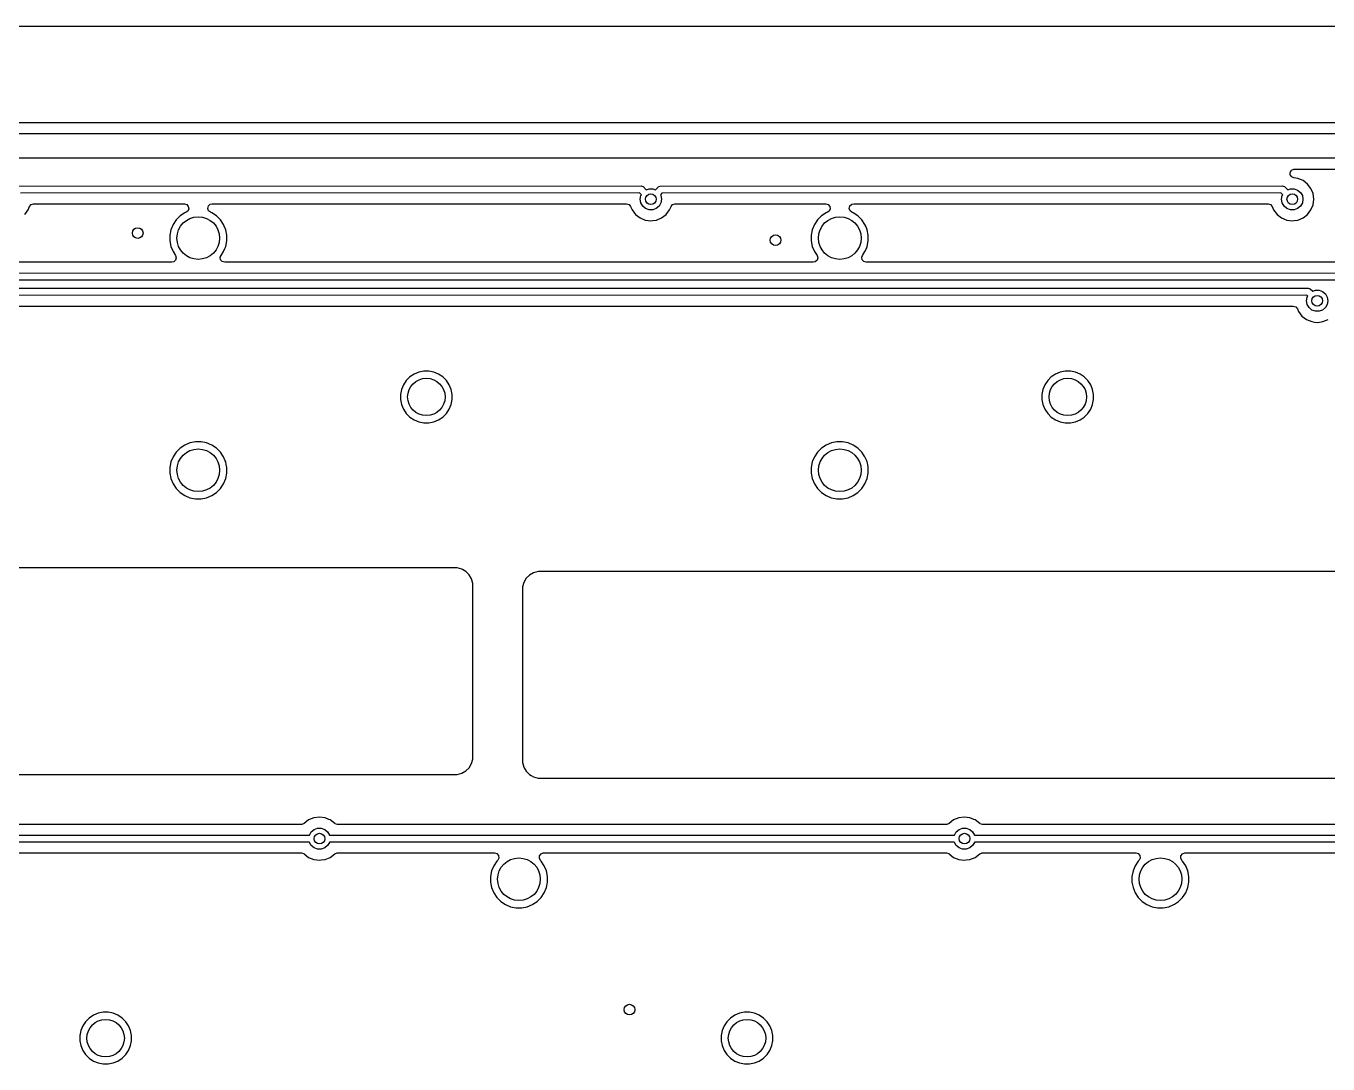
# Model space of a CAD drawing. Extents: x 0.7 to 11, y -6.1 to -1.6.
# Drawn here: x 8.534 to 9.972, y -2.761 to -1.614 of the extents above; entities that cross this region are included whole.
import ezdxf

# ---------------------------------------------------------------- set-up
doc = ezdxf.new("R2010")
doc.units = 0
doc.header["$MEASUREMENT"] = 0
doc.layers.add('BLACK', color=7, linetype='CONTINUOUS')

msp = doc.modelspace()

# ---------------------------------------------------------------- linework, layer by layer
at = {"layer": 'BLACK', "linetype": 'CONTINUOUS'}
for p, q in [((8.1803, -1.6137), (10.2323, -1.6139)), ((10.1542, -1.7206), (4.9875, -1.7206)), ((4.9882, -1.7325), (10.1517, -1.7324)), ((10.1459, -1.7598), (4.9956, -1.76)), ((9.9308, -1.7754), (9.9323, -1.773)), ((9.9309, -1.7781), (9.9308, -1.7754)), ((9.9324, -1.7804), (9.9309, -1.7781)), ((9.9323, -1.773), (9.9348, -1.7718)), ((9.9349, -1.7815), (9.9324, -1.7804)), ((9.9348, -1.7718), (9.9355, -1.7718)), ((9.9392, -1.7821), (9.9349, -1.7815)), ((9.9355, -1.7718), (10.1391, -1.7718)), ((9.945, -1.7845), (9.9392, -1.7821)), ((9.9392, -1.7821), (9.9392, -1.7821)), ((8.5257, -1.7905), (9.2137, -1.7904)), ((9.2137, -1.7904), (9.2144, -1.7905)), ((9.2144, -1.7905), (9.2158, -1.7911)), ((9.2158, -1.7911), (9.2194, -1.7946)), ((9.2194, -1.7946), (9.2224, -1.7935)), ((9.2224, -1.7935), (9.2265, -1.7935)), ((9.2265, -1.7935), (9.2294, -1.7946)), ((9.2294, -1.7946), (9.2324, -1.7916)), ((9.2324, -1.7916), (9.233, -1.7911)), ((9.233, -1.7911), (9.2344, -1.7905)), ((9.2344, -1.7905), (9.9223, -1.7904)), ((9.9223, -1.7904), (9.9231, -1.7905)), ((9.9231, -1.7905), (9.9245, -1.7911)), ((9.9245, -1.7911), (9.928, -1.7946)), ((9.928, -1.7946), (9.931, -1.7935)), ((9.931, -1.7935), (9.9351, -1.7935)), ((9.9351, -1.7935), (9.939, -1.7949)), ((9.939, -1.7949), (9.9421, -1.7975)), ((9.9421, -1.7975), (9.9442, -1.8011)), ((9.9499, -1.7883), (9.945, -1.7845)), ((9.9537, -1.7932), (9.9499, -1.7883)), ((9.9561, -1.7989), (9.9537, -1.7932)), ((9.212, -1.7982), (8.528, -1.7983)), ((8.538, -1.8132), (8.5397, -1.811)), ((8.5397, -1.811), (8.5423, -1.8101)), ((8.5423, -1.8101), (8.5425, -1.8101)), ((8.5425, -1.8101), (8.709, -1.8101)), ((8.709, -1.8101), (8.7116, -1.8109)), ((8.7116, -1.8109), (8.7134, -1.813)), ((8.7356, -1.8125), (8.7376, -1.8107)), ((8.7376, -1.8107), (8.7398, -1.8101)), ((8.7398, -1.8101), (9.1976, -1.8101)), ((9.1976, -1.8101), (9.2003, -1.8109)), ((9.2003, -1.8109), (9.2021, -1.813)), ((9.2139, -1.8001), (9.212, -1.7982)), ((9.2126, -1.8051), (9.2133, -1.8011)), ((9.2133, -1.8092), (9.2126, -1.8051)), ((9.2133, -1.8011), (9.2139, -1.8001)), ((9.2154, -1.8127), (9.2133, -1.8092)), ((9.2355, -1.8092), (9.2335, -1.8127)), ((9.2367, -1.7983), (9.2349, -1.8001)), ((9.2349, -1.8001), (9.2355, -1.8011)), ((9.2355, -1.8011), (9.2362, -1.8051)), ((9.2362, -1.8051), (9.2355, -1.8092)), ((9.9206, -1.7982), (9.2367, -1.7983)), ((9.2467, -1.8132), (9.2484, -1.811)), ((9.2484, -1.811), (9.251, -1.8101)), ((9.251, -1.8101), (9.2512, -1.8101)), ((9.2512, -1.8101), (9.4177, -1.8101)), ((9.4177, -1.8101), (9.4203, -1.8109)), ((9.4203, -1.8109), (9.4221, -1.813)), ((9.4443, -1.8125), (9.4463, -1.8107)), ((9.4463, -1.8107), (9.4485, -1.8101)), ((9.4485, -1.8101), (9.9063, -1.8101)), ((9.9063, -1.8101), (9.9089, -1.8109)), ((9.9089, -1.8109), (9.9107, -1.813)), ((9.9225, -1.8001), (9.9206, -1.7982)), ((9.9213, -1.8051), (9.922, -1.8011)), ((9.922, -1.8092), (9.9213, -1.8051)), ((9.922, -1.8011), (9.9225, -1.8001)), ((9.924, -1.8127), (9.922, -1.8092)), ((9.9442, -1.8092), (9.9421, -1.8127)), ((9.9442, -1.8011), (9.9449, -1.8051)), ((9.9449, -1.8051), (9.9442, -1.8092)), ((9.9537, -1.817), (9.9561, -1.8113)), ((9.9569, -1.8051), (9.9561, -1.7989)), ((9.9561, -1.8113), (9.9569, -1.8051)), ((8.5326, -1.822), (8.5364, -1.817)), ((8.5364, -1.817), (8.538, -1.8132)), ((8.7043, -1.8236), (8.6999, -1.8279)), ((8.7095, -1.8201), (8.7043, -1.8236)), ((8.7043, -1.8236), (8.7043, -1.8236)), ((8.7109, -1.8195), (8.7095, -1.8201)), ((8.7095, -1.8201), (8.7095, -1.8201)), ((8.7127, -1.8182), (8.7109, -1.8195)), ((8.7138, -1.8157), (8.7127, -1.8182)), ((8.7134, -1.813), (8.7138, -1.8157)), ((8.7349, -1.8152), (8.7356, -1.8125)), ((8.7358, -1.8178), (8.7349, -1.8152)), ((8.738, -1.8195), (8.7358, -1.8178)), ((8.7393, -1.8201), (8.738, -1.8195)), ((8.7445, -1.8236), (8.7393, -1.8201)), ((8.7393, -1.8201), (8.7393, -1.8201)), ((8.7489, -1.8279), (8.7445, -1.8236)), ((8.7445, -1.8236), (8.7445, -1.8236)), ((9.2021, -1.813), (9.2021, -1.8132)), ((9.2021, -1.8132), (9.2038, -1.817)), ((9.2038, -1.817), (9.2038, -1.817)), ((9.2038, -1.817), (9.2038, -1.817)), ((9.2038, -1.817), (9.2075, -1.822)), ((9.2075, -1.822), (9.2125, -1.8258)), ((9.2125, -1.8258), (9.2182, -1.8282)), ((9.2185, -1.8153), (9.2154, -1.8127)), ((9.2224, -1.8167), (9.2185, -1.8153)), ((9.2265, -1.8167), (9.2224, -1.8167)), ((9.2303, -1.8153), (9.2265, -1.8167)), ((9.2335, -1.8127), (9.2303, -1.8153)), ((9.2306, -1.8282), (9.2363, -1.8258)), ((9.2363, -1.8258), (9.2413, -1.822)), ((9.2413, -1.822), (9.2451, -1.817)), ((9.2451, -1.817), (9.2467, -1.8132)), ((9.413, -1.8236), (9.4086, -1.8279)), ((9.4181, -1.8201), (9.413, -1.8236)), ((9.413, -1.8236), (9.413, -1.8236)), ((9.4195, -1.8195), (9.4181, -1.8201)), ((9.4181, -1.8201), (9.4181, -1.8201)), ((9.4213, -1.8182), (9.4195, -1.8195)), ((9.4225, -1.8157), (9.4213, -1.8182)), ((9.4221, -1.813), (9.4225, -1.8157)), ((9.4436, -1.8152), (9.4443, -1.8125)), ((9.4445, -1.8178), (9.4436, -1.8152)), ((9.4466, -1.8195), (9.4445, -1.8178)), ((9.448, -1.8201), (9.4466, -1.8195)), ((9.4532, -1.8236), (9.448, -1.8201)), ((9.448, -1.8201), (9.448, -1.8201)), ((9.4576, -1.8279), (9.4532, -1.8236)), ((9.4532, -1.8236), (9.4532, -1.8236)), ((9.9107, -1.813), (9.9108, -1.8132)), ((9.9108, -1.8132), (9.9124, -1.817)), ((9.9124, -1.817), (9.9124, -1.817)), ((9.9124, -1.817), (9.9124, -1.817)), ((9.9124, -1.817), (9.9162, -1.822)), ((9.9162, -1.822), (9.9211, -1.8258)), ((9.9211, -1.8258), (9.9269, -1.8282)), ((9.9272, -1.8153), (9.924, -1.8127)), ((9.931, -1.8167), (9.9272, -1.8153)), ((9.9351, -1.8167), (9.931, -1.8167)), ((9.939, -1.8153), (9.9351, -1.8167)), ((9.9421, -1.8127), (9.939, -1.8153)), ((9.9392, -1.8282), (9.945, -1.8258)), ((9.945, -1.8258), (9.9499, -1.822)), ((9.9499, -1.822), (9.9537, -1.817)), ((8.6941, -1.8388), (8.6929, -1.8449)), ((8.6965, -1.8331), (8.6941, -1.8388)), ((8.6941, -1.8388), (8.6941, -1.8388)), ((8.6999, -1.8279), (8.6965, -1.8331)), ((8.6965, -1.8331), (8.6965, -1.8331)), ((8.6999, -1.8279), (8.6999, -1.8279)), ((8.7523, -1.8331), (8.7489, -1.8279)), ((8.7489, -1.8279), (8.7489, -1.8279)), ((8.7531, -1.8349), (8.7523, -1.8331)), ((8.7523, -1.8331), (8.7523, -1.8331)), ((8.7547, -1.8388), (8.7531, -1.8349)), ((8.7559, -1.8449), (8.7547, -1.8388)), ((9.2182, -1.8282), (9.2213, -1.8286)), ((9.2213, -1.8286), (9.2244, -1.829)), ((9.2244, -1.829), (9.2265, -1.8287)), ((9.2244, -1.829), (9.2244, -1.829)), ((9.2244, -1.829), (9.2244, -1.829)), ((9.2265, -1.8287), (9.2306, -1.8282)), ((9.4028, -1.8388), (9.4016, -1.8449)), ((9.4051, -1.8331), (9.4028, -1.8388)), ((9.4028, -1.8388), (9.4028, -1.8388)), ((9.4086, -1.8279), (9.4051, -1.8331)), ((9.4051, -1.8331), (9.4051, -1.8331)), ((9.4086, -1.8279), (9.4086, -1.8279)), ((9.461, -1.8331), (9.4576, -1.8279)), ((9.4576, -1.8279), (9.4576, -1.8279)), ((9.4618, -1.8349), (9.461, -1.8331)), ((9.461, -1.8331), (9.461, -1.8331)), ((9.4634, -1.8388), (9.4618, -1.8349)), ((9.4646, -1.8449), (9.4634, -1.8388)), ((9.9269, -1.8282), (9.93, -1.8286)), ((9.93, -1.8286), (9.9331, -1.829)), ((9.9331, -1.829), (9.9351, -1.8287)), ((9.9331, -1.829), (9.9331, -1.829)), ((9.9331, -1.829), (9.9331, -1.829)), ((9.9351, -1.8287), (9.9392, -1.8282)), ((8.6929, -1.8449), (8.6929, -1.8511)), ((8.6929, -1.8511), (8.6941, -1.8572)), ((8.7547, -1.8572), (8.7559, -1.8511)), ((8.7559, -1.8511), (8.7559, -1.8449)), ((8.7559, -1.8449), (8.7559, -1.8449)), ((8.7559, -1.8449), (8.7559, -1.8449)), ((8.7559, -1.8449), (8.7559, -1.8449)), ((9.4016, -1.8449), (9.4016, -1.8511)), ((9.4016, -1.8511), (9.4028, -1.8572)), ((9.4634, -1.8572), (9.4646, -1.8511)), ((9.4646, -1.8511), (9.4646, -1.8449)), ((9.4646, -1.8449), (9.4646, -1.8449)), ((9.4646, -1.8449), (9.4646, -1.8449)), ((9.4646, -1.8449), (9.4646, -1.8449)), ((8.6941, -1.8572), (8.6941, -1.8572)), ((8.6941, -1.8572), (8.6965, -1.863)), ((8.6965, -1.863), (8.6965, -1.863)), ((8.6965, -1.863), (8.6993, -1.8672)), ((8.6993, -1.8672), (8.7001, -1.8698)), ((8.7001, -1.8698), (8.6994, -1.8725)), ((8.7487, -1.8692), (8.7495, -1.8672)), ((8.7491, -1.8719), (8.7487, -1.8692)), ((8.7495, -1.8672), (8.7523, -1.863)), ((8.7523, -1.863), (8.7524, -1.8629)), ((8.7523, -1.863), (8.7523, -1.863)), ((8.7523, -1.863), (8.7523, -1.863)), ((8.7524, -1.8629), (8.7538, -1.8595)), ((8.7538, -1.8595), (8.7547, -1.8572)), ((9.4028, -1.8572), (9.4028, -1.8572)), ((9.4028, -1.8572), (9.4051, -1.863)), ((9.4051, -1.863), (9.4051, -1.863)), ((9.4051, -1.863), (9.408, -1.8672)), ((9.408, -1.8672), (9.4088, -1.8698)), ((9.4088, -1.8698), (9.4081, -1.8725)), ((9.4574, -1.8692), (9.4582, -1.8672)), ((9.4578, -1.8719), (9.4574, -1.8692)), ((9.4582, -1.8672), (9.461, -1.863)), ((9.461, -1.8629), (9.4625, -1.8595)), ((9.461, -1.863), (9.461, -1.8629)), ((9.461, -1.863), (9.461, -1.863)), ((9.461, -1.863), (9.461, -1.863)), ((9.4625, -1.8595), (9.4634, -1.8572)), ((8.6952, -1.8748), (8.0449, -1.8748)), ((8.6974, -1.8743), (8.6952, -1.8748)), ((8.6994, -1.8725), (8.6974, -1.8743)), ((8.7509, -1.874), (8.7491, -1.8719)), ((8.7536, -1.8748), (8.7509, -1.874)), ((9.4039, -1.8748), (8.7536, -1.8748)), ((9.406, -1.8743), (9.4039, -1.8748)), ((9.4081, -1.8725), (9.406, -1.8743)), ((9.4596, -1.874), (9.4578, -1.8719)), ((9.4622, -1.8748), (9.4596, -1.874)), ((10.0835, -1.8748), (9.4622, -1.8748)), ((10.0797, -1.8944), (5.5471, -1.8945)), ((5.551, -1.8867), (10.0814, -1.8866)), ((4.8752, -1.9036), (9.9508, -1.9035)), ((9.9491, -1.9113), (4.8775, -1.9114)), ((9.9501, -1.9123), (9.9491, -1.9113)), ((9.9495, -1.9133), (9.9501, -1.9123)), ((9.9508, -1.9035), (9.9516, -1.9036)), ((9.9516, -1.9036), (9.953, -1.9042)), ((9.953, -1.9042), (9.9556, -1.9068)), ((9.9556, -1.9068), (9.9586, -1.9057)), ((9.9586, -1.9057), (9.9627, -1.9057)), ((9.9627, -1.9057), (9.9665, -1.9071)), ((9.9665, -1.9071), (9.9697, -1.9097)), ((9.9697, -1.9097), (9.9717, -1.9133)), ((8.4833, -1.9232), (9.9342, -1.9232)), ((9.9342, -1.9232), (9.9369, -1.924)), ((9.9369, -1.924), (9.9387, -1.9261)), ((9.9387, -1.9261), (9.9387, -1.9263)), ((9.9387, -1.9263), (9.9399, -1.9291)), ((9.9488, -1.9173), (9.9495, -1.9133)), ((9.9495, -1.9214), (9.9488, -1.9173)), ((9.9516, -1.9249), (9.9495, -1.9214)), ((9.9547, -1.9276), (9.9516, -1.9249)), ((9.9697, -1.9249), (9.9665, -1.9276)), ((9.9717, -1.9214), (9.9697, -1.9249)), ((9.9717, -1.9133), (9.9724, -1.9173)), ((9.9724, -1.9173), (9.9717, -1.9214)), ((9.9399, -1.9291), (9.94, -1.9292)), ((9.94, -1.9292), (9.9438, -1.9342)), ((9.9438, -1.9342), (9.9487, -1.938)), ((9.9487, -1.938), (9.9545, -1.9404)), ((9.9545, -1.9404), (9.9575, -1.9408)), ((9.9586, -1.929), (9.9547, -1.9276)), ((9.9575, -1.9408), (9.9606, -1.9412)), ((9.9627, -1.929), (9.9586, -1.929)), ((9.9606, -1.9412), (9.9632, -1.9408)), ((9.9606, -1.9412), (9.9606, -1.9412)), ((9.9606, -1.9412), (9.9606, -1.9412)), ((9.9665, -1.9276), (9.9627, -1.929)), ((9.9632, -1.9408), (9.9668, -1.9404)), ((9.9668, -1.9404), (9.9726, -1.938)), ((8.9628, -1.9983), (8.9582, -2.0014)), ((8.968, -1.9962), (8.9628, -1.9983)), ((8.9628, -1.9983), (8.9628, -1.9983)), ((8.9736, -1.9951), (8.968, -1.9962)), ((8.968, -1.9962), (8.968, -1.9962)), ((8.9792, -1.9951), (8.9736, -1.9951)), ((8.9736, -1.9951), (8.9736, -1.9951)), ((8.9847, -1.9962), (8.9792, -1.9951)), ((8.9792, -1.9951), (8.9792, -1.9951)), ((8.9899, -1.9983), (8.9847, -1.9962)), ((8.9847, -1.9962), (8.9847, -1.9962)), ((8.9946, -2.0014), (8.9899, -1.9983)), ((8.9899, -1.9983), (8.9899, -1.9983)), ((9.6715, -1.9983), (9.6668, -2.0014)), ((9.6767, -1.9962), (9.6715, -1.9983)), ((9.6715, -1.9983), (9.6715, -1.9983)), ((9.6822, -1.9951), (9.6767, -1.9962)), ((9.6767, -1.9962), (9.6767, -1.9962)), ((9.6879, -1.9951), (9.6822, -1.9951)), ((9.6822, -1.9951), (9.6822, -1.9951)), ((9.6934, -1.9962), (9.6879, -1.9951)), ((9.6879, -1.9951), (9.6879, -1.9951)), ((9.6986, -1.9983), (9.6934, -1.9962)), ((9.6934, -1.9962), (9.6934, -1.9962)), ((9.7032, -2.0014), (9.6986, -1.9983)), ((9.6986, -1.9983), (9.6986, -1.9983)), ((8.9511, -2.0101), (8.9489, -2.0153)), ((8.9542, -2.0054), (8.9511, -2.0101)), ((8.9511, -2.0101), (8.9511, -2.0101)), ((8.9582, -2.0014), (8.9542, -2.0054)), ((8.9542, -2.0054), (8.9542, -2.0054)), ((8.9582, -2.0014), (8.9582, -2.0014)), ((8.9986, -2.0054), (8.9946, -2.0014)), ((8.9946, -2.0014), (8.9946, -2.0014)), ((9.0017, -2.0101), (8.9986, -2.0054)), ((8.9986, -2.0054), (8.9986, -2.0054)), ((9.0038, -2.0153), (9.0017, -2.0101)), ((9.0017, -2.0101), (9.0017, -2.0101)), ((9.0017, -2.0101), (9.0017, -2.0101)), ((9.6597, -2.0101), (9.6576, -2.0153)), ((9.6629, -2.0054), (9.6597, -2.0101)), ((9.6597, -2.0101), (9.6597, -2.0101)), ((9.6668, -2.0014), (9.6629, -2.0054)), ((9.6629, -2.0054), (9.6629, -2.0054)), ((9.6668, -2.0014), (9.6668, -2.0014)), ((9.7072, -2.0054), (9.7032, -2.0014)), ((9.7032, -2.0014), (9.7032, -2.0014)), ((9.7104, -2.0101), (9.7072, -2.0054)), ((9.7072, -2.0054), (9.7072, -2.0054)), ((9.7125, -2.0153), (9.7104, -2.0101)), ((9.7104, -2.0101), (9.7104, -2.0101)), ((9.7104, -2.0101), (9.7104, -2.0101)), ((8.9489, -2.0153), (8.9478, -2.0208)), ((8.9478, -2.0208), (8.9478, -2.0208)), ((8.9478, -2.0208), (8.9478, -2.0264)), ((8.9478, -2.0264), (8.9478, -2.0264)), ((8.9478, -2.0264), (8.9478, -2.0264)), ((8.9478, -2.0264), (8.9489, -2.032)), ((8.9489, -2.0153), (8.9489, -2.0153)), ((9.0049, -2.0208), (9.0038, -2.0153)), ((9.0038, -2.0153), (9.0038, -2.0153)), ((9.0038, -2.0153), (9.0038, -2.0153)), ((9.0042, -2.0301), (9.0049, -2.0264)), ((9.0049, -2.0264), (9.0049, -2.0208)), ((9.6576, -2.0153), (9.6565, -2.0208)), ((9.6565, -2.0208), (9.6565, -2.0208)), ((9.6565, -2.0208), (9.6565, -2.0264)), ((9.6565, -2.0264), (9.6565, -2.0264)), ((9.6565, -2.0264), (9.6565, -2.0264)), ((9.6565, -2.0264), (9.6576, -2.032)), ((9.6576, -2.0153), (9.6576, -2.0153)), ((9.7136, -2.0208), (9.7125, -2.0153)), ((9.7125, -2.0153), (9.7125, -2.0153)), ((9.7125, -2.0153), (9.7125, -2.0153)), ((9.7129, -2.0301), (9.7136, -2.0264)), ((9.7136, -2.0264), (9.7136, -2.0208)), ((8.9489, -2.032), (8.9489, -2.032)), ((8.9489, -2.032), (8.9511, -2.0372)), ((8.9511, -2.0372), (8.9511, -2.0372)), ((8.9511, -2.0372), (8.9542, -2.0418)), ((8.9542, -2.0418), (8.9542, -2.0418)), ((8.9542, -2.0418), (8.9582, -2.0458)), ((8.9946, -2.0458), (8.9986, -2.0418)), ((8.9986, -2.0418), (9.0017, -2.0372)), ((9.0017, -2.0372), (9.0038, -2.032)), ((9.0038, -2.032), (9.0042, -2.0301)), ((9.6576, -2.032), (9.6576, -2.032)), ((9.6576, -2.032), (9.6597, -2.0372)), ((9.6597, -2.0372), (9.6597, -2.0372)), ((9.6597, -2.0372), (9.6629, -2.0418)), ((9.6629, -2.0418), (9.6629, -2.0418)), ((9.6629, -2.0418), (9.6668, -2.0458)), ((9.7032, -2.0458), (9.7072, -2.0418)), ((9.7072, -2.0418), (9.7104, -2.0372)), ((9.7104, -2.0372), (9.7125, -2.032)), ((9.7125, -2.032), (9.7129, -2.0301)), ((8.9582, -2.0458), (8.9582, -2.0458)), ((8.9582, -2.0458), (8.9628, -2.0489)), ((8.9628, -2.0489), (8.9628, -2.0489)), ((8.9628, -2.0489), (8.9628, -2.0489)), ((8.9628, -2.0489), (8.968, -2.0511)), ((8.968, -2.0511), (8.968, -2.0511)), ((8.968, -2.0511), (8.968, -2.0511)), ((8.968, -2.0511), (8.9736, -2.0522)), ((8.9736, -2.0522), (8.9736, -2.0522)), ((8.9736, -2.0522), (8.9792, -2.0522)), ((8.9792, -2.0522), (8.9829, -2.0514)), ((8.9829, -2.0514), (8.9847, -2.0511)), ((8.9847, -2.0511), (8.9899, -2.0489)), ((8.9899, -2.0489), (8.9946, -2.0458)), ((9.6668, -2.0458), (9.6668, -2.0458)), ((9.6668, -2.0458), (9.6715, -2.0489)), ((9.6715, -2.0489), (9.6715, -2.0489)), ((9.6715, -2.0489), (9.6715, -2.0489)), ((9.6715, -2.0489), (9.6767, -2.0511)), ((9.6767, -2.0511), (9.6767, -2.0511)), ((9.6767, -2.0511), (9.6767, -2.0511)), ((9.6767, -2.0511), (9.6822, -2.0522)), ((9.6822, -2.0522), (9.6822, -2.0522)), ((9.6822, -2.0522), (9.6879, -2.0522)), ((9.6879, -2.0522), (9.6916, -2.0514)), ((9.6916, -2.0514), (9.6934, -2.0511)), ((9.6934, -2.0511), (9.6986, -2.0489)), ((9.6986, -2.0489), (9.7032, -2.0458)), ((8.6999, -2.0846), (8.6965, -2.0898)), ((8.7043, -2.0802), (8.6999, -2.0846)), ((8.6999, -2.0846), (8.6999, -2.0846)), ((8.7095, -2.0768), (8.7043, -2.0802)), ((8.7043, -2.0802), (8.7043, -2.0802)), ((8.7152, -2.0744), (8.7095, -2.0768)), ((8.7095, -2.0768), (8.7095, -2.0768)), ((8.7213, -2.0732), (8.7152, -2.0744)), ((8.7152, -2.0744), (8.7152, -2.0744)), ((8.7275, -2.0732), (8.7213, -2.0732)), ((8.7213, -2.0732), (8.7213, -2.0732)), ((8.7336, -2.0744), (8.7275, -2.0732)), ((8.7275, -2.0732), (8.7275, -2.0732)), ((8.7393, -2.0768), (8.7336, -2.0744)), ((8.7336, -2.0744), (8.7336, -2.0744)), ((8.7445, -2.0802), (8.7393, -2.0768)), ((8.7393, -2.0768), (8.7393, -2.0768)), ((8.7489, -2.0846), (8.7445, -2.0802)), ((8.7445, -2.0802), (8.7445, -2.0802)), ((8.7523, -2.0898), (8.7489, -2.0846)), ((8.7489, -2.0846), (8.7489, -2.0846)), ((9.4086, -2.0846), (9.4051, -2.0898)), ((9.413, -2.0802), (9.4086, -2.0846)), ((9.4086, -2.0846), (9.4086, -2.0846)), ((9.4181, -2.0768), (9.413, -2.0802)), ((9.413, -2.0802), (9.413, -2.0802)), ((9.4239, -2.0744), (9.4181, -2.0768)), ((9.4181, -2.0768), (9.4181, -2.0768)), ((9.43, -2.0732), (9.4239, -2.0744)), ((9.4239, -2.0744), (9.4239, -2.0744)), ((9.4362, -2.0732), (9.43, -2.0732)), ((9.43, -2.0732), (9.43, -2.0732)), ((9.4423, -2.0744), (9.4362, -2.0732)), ((9.4362, -2.0732), (9.4362, -2.0732)), ((9.448, -2.0768), (9.4423, -2.0744)), ((9.4423, -2.0744), (9.4423, -2.0744)), ((9.4532, -2.0802), (9.448, -2.0768)), ((9.448, -2.0768), (9.448, -2.0768)), ((9.4576, -2.0846), (9.4532, -2.0802)), ((9.4532, -2.0802), (9.4532, -2.0802)), ((9.461, -2.0898), (9.4576, -2.0846)), ((9.4576, -2.0846), (9.4576, -2.0846)), ((8.6941, -2.0955), (8.6929, -2.1016)), ((8.6965, -2.0898), (8.6941, -2.0955)), ((8.6941, -2.0955), (8.6941, -2.0955)), ((8.6965, -2.0898), (8.6965, -2.0898)), ((8.7542, -2.0943), (8.7523, -2.0898)), ((8.7523, -2.0898), (8.7523, -2.0898)), ((8.7547, -2.0955), (8.7542, -2.0943)), ((8.7553, -2.0984), (8.7547, -2.0955)), ((8.7559, -2.1016), (8.7553, -2.0984)), ((9.4028, -2.0955), (9.4016, -2.1016)), ((9.4051, -2.0898), (9.4028, -2.0955)), ((9.4028, -2.0955), (9.4028, -2.0955)), ((9.4051, -2.0898), (9.4051, -2.0898)), ((9.4629, -2.0943), (9.461, -2.0898)), ((9.461, -2.0898), (9.461, -2.0898)), ((9.4634, -2.0955), (9.4629, -2.0943)), ((9.464, -2.0984), (9.4634, -2.0955)), ((9.4646, -2.1016), (9.464, -2.0984)), ((8.6929, -2.1016), (8.6929, -2.1078)), ((8.6929, -2.1078), (8.6941, -2.1139)), ((8.6941, -2.1139), (8.6941, -2.1139)), ((8.6941, -2.1139), (8.6965, -2.1197)), ((8.7523, -2.1197), (8.7547, -2.1139)), ((8.7547, -2.1139), (8.7559, -2.1078)), ((8.7559, -2.1078), (8.7559, -2.1016)), ((8.7559, -2.1016), (8.7559, -2.1016)), ((8.7559, -2.1016), (8.7559, -2.1016)), ((9.4016, -2.1016), (9.4016, -2.1078)), ((9.4016, -2.1078), (9.4028, -2.1139)), ((9.4028, -2.1139), (9.4028, -2.1139)), ((9.4028, -2.1139), (9.4051, -2.1197)), ((9.461, -2.1197), (9.4634, -2.1139)), ((9.4634, -2.1139), (9.4646, -2.1078)), ((9.4646, -2.1078), (9.4646, -2.1016)), ((9.4646, -2.1016), (9.4646, -2.1016)), ((9.4646, -2.1016), (9.4646, -2.1016)), ((8.6965, -2.1197), (8.6965, -2.1197)), ((8.6965, -2.1197), (8.6999, -2.1248)), ((8.6999, -2.1248), (8.6999, -2.1248)), ((8.6999, -2.1248), (8.7043, -2.1292)), ((8.7445, -2.1292), (8.7489, -2.1248)), ((8.7489, -2.1248), (8.7523, -2.1197)), ((9.4051, -2.1197), (9.4051, -2.1197)), ((9.4051, -2.1197), (9.4086, -2.1248)), ((9.4086, -2.1248), (9.4086, -2.1248)), ((9.4086, -2.1248), (9.413, -2.1292)), ((9.4532, -2.1292), (9.4576, -2.1248)), ((9.4576, -2.1248), (9.461, -2.1197)), ((8.7043, -2.1292), (8.7043, -2.1292)), ((8.7043, -2.1292), (8.7095, -2.1327)), ((8.7095, -2.1327), (8.7095, -2.1327)), ((8.7095, -2.1327), (8.7151, -2.135)), ((8.7151, -2.135), (8.7152, -2.135)), ((8.7152, -2.135), (8.7213, -2.1362)), ((8.7213, -2.1362), (8.7213, -2.1362)), ((8.7213, -2.1362), (8.7213, -2.1362)), ((8.7213, -2.1362), (8.7275, -2.1362)), ((8.7275, -2.1362), (8.7336, -2.135)), ((8.7275, -2.1362), (8.7275, -2.1362)), ((8.7336, -2.135), (8.7393, -2.1327)), ((8.7393, -2.1327), (8.7445, -2.1292)), ((9.413, -2.1292), (9.413, -2.1292)), ((9.413, -2.1292), (9.4181, -2.1327)), ((9.4181, -2.1327), (9.4181, -2.1327)), ((9.4181, -2.1327), (9.4237, -2.135)), ((9.4237, -2.135), (9.4239, -2.135)), ((9.4239, -2.135), (9.43, -2.1362)), ((9.43, -2.1362), (9.43, -2.1362)), ((9.43, -2.1362), (9.43, -2.1362)), ((9.43, -2.1362), (9.4362, -2.1362)), ((9.4362, -2.1362), (9.4423, -2.135)), ((9.4362, -2.1362), (9.4362, -2.1362)), ((9.4423, -2.135), (9.448, -2.1327)), ((9.448, -2.1327), (9.4532, -2.1292)), ((9.0105, -2.2126), (7.7413, -2.2126)), ((9.013, -2.2133), (9.0105, -2.2126)), ((9.0105, -2.2126), (9.0105, -2.2126)), ((9.0155, -2.2139), (9.013, -2.2133)), ((9.0164, -2.2145), (9.0155, -2.2139)), ((9.02, -2.2165), (9.0164, -2.2145)), ((9.0236, -2.2202), (9.02, -2.2165)), ((9.0262, -2.2247), (9.0236, -2.2202)), ((9.0276, -2.2297), (9.0262, -2.2247)), ((9.084, -2.2286), (9.0827, -2.2336)), ((9.0866, -2.2241), (9.084, -2.2286)), ((9.0903, -2.2205), (9.0866, -2.2241)), ((9.0866, -2.2241), (9.0866, -2.2241)), ((9.0948, -2.2179), (9.0903, -2.2205)), ((9.0903, -2.2205), (9.0903, -2.2205)), ((9.0998, -2.2165), (9.0948, -2.2179)), ((10.3733, -2.2165), (9.0998, -2.2165)), ((9.0276, -2.4239), (9.0276, -2.2297)), ((9.0827, -2.2336), (9.0827, -2.4278)), ((9.0236, -2.4334), (9.0262, -2.4289)), ((9.0262, -2.4289), (9.0276, -2.4239)), ((9.0827, -2.4278), (9.084, -2.4328)), ((7.7139, -2.441), (9.0105, -2.441)), ((9.0105, -2.441), (9.0155, -2.4396)), ((9.0105, -2.441), (9.0105, -2.441)), ((9.0155, -2.4396), (9.02, -2.437)), ((9.02, -2.437), (9.0236, -2.4334)), ((9.084, -2.4328), (9.0843, -2.4334)), ((9.0843, -2.4334), (9.0866, -2.4373)), ((9.0866, -2.4373), (9.0903, -2.441)), ((9.0903, -2.441), (9.0922, -2.4421)), ((9.0922, -2.4421), (9.0947, -2.4435)), ((9.0947, -2.4435), (9.0948, -2.4436)), ((9.0948, -2.4436), (9.0998, -2.4449)), ((9.0998, -2.4449), (9.0998, -2.4449)), ((9.0998, -2.4449), (10.3963, -2.4449)), ((8.8583, -2.488), (8.8521, -2.4888)), ((8.8644, -2.4888), (8.8583, -2.488)), ((8.8583, -2.488), (8.8583, -2.488)), ((9.5709, -2.488), (9.5647, -2.4888)), ((9.577, -2.4888), (9.5709, -2.488)), ((9.5709, -2.488), (9.5709, -2.488)), ((8.8383, -2.496), (8.1774, -2.496)), ((8.8387, -2.496), (8.8383, -2.496)), ((8.8413, -2.495), (8.8387, -2.496)), ((8.8414, -2.4949), (8.8413, -2.495)), ((8.8463, -2.4912), (8.8414, -2.4949)), ((8.8414, -2.4949), (8.8414, -2.4949)), ((8.8521, -2.4888), (8.8463, -2.4912)), ((8.8463, -2.4912), (8.8463, -2.4912)), ((8.8492, -2.5042), (8.8524, -2.5016)), ((8.8521, -2.4888), (8.8521, -2.4888)), ((8.8524, -2.5016), (8.8562, -2.5002)), ((8.8562, -2.5002), (8.8603, -2.5002)), ((8.8603, -2.5002), (8.8642, -2.5016)), ((8.8642, -2.5016), (8.8673, -2.5042)), ((8.8685, -2.4905), (8.8644, -2.4888)), ((8.8644, -2.4888), (8.8644, -2.4888)), ((8.8702, -2.4912), (8.8685, -2.4905)), ((8.8751, -2.4949), (8.8702, -2.4912)), ((8.8752, -2.495), (8.8751, -2.4949)), ((8.8751, -2.4949), (8.8751, -2.4949)), ((8.8756, -2.4953), (8.8752, -2.495)), ((8.8782, -2.496), (8.8756, -2.4953)), ((9.5509, -2.496), (8.8782, -2.496)), ((9.5513, -2.496), (9.5509, -2.496)), ((9.5539, -2.495), (9.5513, -2.496)), ((9.554, -2.4949), (9.5539, -2.495)), ((9.5589, -2.4912), (9.554, -2.4949)), ((9.554, -2.4949), (9.554, -2.4949)), ((9.5647, -2.4888), (9.5589, -2.4912)), ((9.5589, -2.4912), (9.5589, -2.4912)), ((9.5618, -2.5042), (9.565, -2.5016)), ((9.5647, -2.4888), (9.5647, -2.4888)), ((9.565, -2.5016), (9.5688, -2.5002)), ((9.5688, -2.5002), (9.5729, -2.5002)), ((9.5729, -2.5002), (9.5768, -2.5016)), ((9.5768, -2.5016), (9.5799, -2.5042)), ((9.5811, -2.4905), (9.577, -2.4888)), ((9.577, -2.4888), (9.577, -2.4888)), ((9.5828, -2.4912), (9.5811, -2.4905)), ((9.5877, -2.4949), (9.5828, -2.4912)), ((9.5878, -2.495), (9.5877, -2.4949)), ((9.5877, -2.4949), (9.5877, -2.4949)), ((9.5882, -2.4953), (9.5878, -2.495)), ((9.5908, -2.496), (9.5882, -2.4953)), ((10.4328, -2.496), (9.5908, -2.496)), ((8.1686, -2.5079), (8.8472, -2.5079)), ((8.8471, -2.5157), (8.1686, -2.5157)), ((8.8472, -2.5159), (8.8471, -2.5157)), ((8.8472, -2.5078), (8.8492, -2.5042)), ((8.8472, -2.5079), (8.8472, -2.5078)), ((8.8492, -2.5194), (8.8472, -2.5159)), ((8.8673, -2.5042), (8.8694, -2.5078)), ((8.8694, -2.5159), (8.8673, -2.5194)), ((8.8694, -2.5078), (8.8694, -2.5079)), ((8.8694, -2.5079), (9.5597, -2.5079)), ((9.5597, -2.5157), (8.8694, -2.5157)), ((8.8694, -2.5157), (8.8694, -2.5159)), ((9.5597, -2.5079), (9.5598, -2.5078)), ((9.5598, -2.5159), (9.5597, -2.5157)), ((9.5598, -2.5078), (9.5618, -2.5042)), ((9.5618, -2.5194), (9.5598, -2.5159)), ((9.5799, -2.5042), (9.582, -2.5078)), ((9.582, -2.5159), (9.5799, -2.5194)), ((9.582, -2.5078), (9.582, -2.5079)), ((9.582, -2.5079), (10.4416, -2.5079)), ((10.4416, -2.5157), (9.582, -2.5157)), ((9.582, -2.5157), (9.582, -2.5159)), ((8.3973, -2.5276), (8.8383, -2.5276)), ((8.8383, -2.5276), (8.841, -2.5284)), ((8.841, -2.5284), (8.8413, -2.5286)), ((8.8413, -2.5286), (8.8414, -2.5287)), ((8.8414, -2.5287), (8.8414, -2.5287)), ((8.8414, -2.5287), (8.8463, -2.5325)), ((8.8524, -2.522), (8.8492, -2.5194)), ((8.8562, -2.5234), (8.8524, -2.522)), ((8.8603, -2.5234), (8.8562, -2.5234)), ((8.8642, -2.522), (8.8603, -2.5234)), ((8.8673, -2.5194), (8.8642, -2.522)), ((8.8702, -2.5325), (8.8751, -2.5287)), ((8.8751, -2.5287), (8.8752, -2.5286)), ((8.8751, -2.5287), (8.8751, -2.5287)), ((8.8752, -2.5286), (8.8778, -2.5276)), ((8.8778, -2.5276), (8.8782, -2.5276)), ((8.8782, -2.5276), (9.0515, -2.5276)), ((9.0515, -2.5276), (9.0541, -2.5284)), ((9.0541, -2.5284), (9.0559, -2.5304)), ((9.0559, -2.5304), (9.0563, -2.5332)), ((9.1012, -2.5335), (9.1014, -2.5308)), ((9.1014, -2.5308), (9.1031, -2.5286)), ((9.1031, -2.5286), (9.1056, -2.5276)), ((9.1056, -2.5276), (9.106, -2.5276)), ((9.106, -2.5276), (9.5509, -2.5276)), ((9.5509, -2.5276), (9.5536, -2.5284)), ((9.5536, -2.5284), (9.5539, -2.5286)), ((9.5539, -2.5286), (9.554, -2.5287)), ((9.554, -2.5287), (9.554, -2.5287)), ((9.554, -2.5287), (9.5589, -2.5325)), ((9.565, -2.522), (9.5618, -2.5194)), ((9.5688, -2.5234), (9.565, -2.522)), ((9.5729, -2.5234), (9.5688, -2.5234)), ((9.5768, -2.522), (9.5729, -2.5234)), ((9.5799, -2.5194), (9.5768, -2.522)), ((9.5828, -2.5325), (9.5877, -2.5287)), ((9.5877, -2.5287), (9.5878, -2.5286)), ((9.5877, -2.5287), (9.5877, -2.5287)), ((9.5878, -2.5286), (9.5904, -2.5276)), ((9.5904, -2.5276), (9.5908, -2.5276)), ((9.5908, -2.5276), (9.7602, -2.5276)), ((9.7602, -2.5276), (9.7628, -2.5284)), ((9.7628, -2.5284), (9.7646, -2.5304)), ((9.7646, -2.5304), (9.765, -2.5332)), ((9.8099, -2.5335), (9.8101, -2.5308)), ((9.8101, -2.5308), (9.8117, -2.5286)), ((9.8117, -2.5286), (9.8143, -2.5276)), ((9.8143, -2.5276), (9.8146, -2.5276)), ((9.8146, -2.5276), (10.4328, -2.5276)), ((8.8463, -2.5325), (8.8521, -2.5348)), ((8.8521, -2.5348), (8.8552, -2.5353)), ((8.8552, -2.5353), (8.8583, -2.5357)), ((8.8583, -2.5357), (8.8603, -2.5354)), ((8.8583, -2.5357), (8.8583, -2.5357)), ((8.8583, -2.5357), (8.8583, -2.5357)), ((8.8603, -2.5354), (8.8644, -2.5348)), ((8.8644, -2.5348), (8.8702, -2.5325)), ((9.0508, -2.5418), (9.0484, -2.5475)), ((9.0543, -2.5366), (9.0508, -2.5418)), ((9.0508, -2.5418), (9.0508, -2.5418)), ((9.055, -2.5359), (9.0543, -2.5366)), ((9.0543, -2.5366), (9.0543, -2.5366)), ((9.0552, -2.5357), (9.055, -2.5359)), ((9.0563, -2.5332), (9.0552, -2.5357)), ((9.1025, -2.5359), (9.1012, -2.5335)), ((9.1032, -2.5366), (9.1025, -2.5359)), ((9.1067, -2.5418), (9.1032, -2.5366)), ((9.1032, -2.5366), (9.1032, -2.5366)), ((9.109, -2.5475), (9.1067, -2.5418)), ((9.1067, -2.5418), (9.1067, -2.5418)), ((9.5589, -2.5325), (9.5647, -2.5348)), ((9.5647, -2.5348), (9.5678, -2.5353)), ((9.5678, -2.5353), (9.5709, -2.5357)), ((9.5709, -2.5357), (9.5729, -2.5354)), ((9.5709, -2.5357), (9.5709, -2.5357)), ((9.5709, -2.5357), (9.5709, -2.5357)), ((9.5729, -2.5354), (9.577, -2.5348)), ((9.577, -2.5348), (9.5828, -2.5325)), ((9.7595, -2.5418), (9.7571, -2.5475)), ((9.7629, -2.5366), (9.7595, -2.5418)), ((9.7595, -2.5418), (9.7595, -2.5418)), ((9.7636, -2.5359), (9.7629, -2.5366)), ((9.7629, -2.5366), (9.7629, -2.5366)), ((9.7638, -2.5357), (9.7636, -2.5359)), ((9.765, -2.5332), (9.7638, -2.5357)), ((9.8112, -2.5359), (9.8099, -2.5335)), ((9.8119, -2.5366), (9.8112, -2.5359)), ((9.8153, -2.5418), (9.8119, -2.5366)), ((9.8119, -2.5366), (9.8119, -2.5366)), ((9.8177, -2.5475), (9.8153, -2.5418)), ((9.8153, -2.5418), (9.8153, -2.5418)), ((9.0484, -2.5475), (9.0472, -2.5536)), ((9.0472, -2.5536), (9.0472, -2.5598)), ((9.0472, -2.5598), (9.0484, -2.5659)), ((9.0484, -2.5475), (9.0484, -2.5475)), ((9.1103, -2.5536), (9.109, -2.5475)), ((9.109, -2.5475), (9.109, -2.5475)), ((9.109, -2.5475), (9.109, -2.5475)), ((9.109, -2.5659), (9.1103, -2.5598)), ((9.1103, -2.5598), (9.1103, -2.5536)), ((9.1103, -2.5536), (9.1103, -2.5536)), ((9.1103, -2.5536), (9.1103, -2.5536)), ((9.7571, -2.5475), (9.7559, -2.5536)), ((9.7559, -2.5536), (9.7559, -2.5598)), ((9.7559, -2.5598), (9.7571, -2.5659)), ((9.7571, -2.5475), (9.7571, -2.5475)), ((9.8189, -2.5536), (9.8177, -2.5475)), ((9.8177, -2.5475), (9.8177, -2.5475)), ((9.8177, -2.5475), (9.8177, -2.5475)), ((9.8177, -2.5659), (9.8189, -2.5598)), ((9.8189, -2.5598), (9.8189, -2.5536)), ((9.8189, -2.5536), (9.8189, -2.5536)), ((9.8189, -2.5536), (9.8189, -2.5536)), ((9.0484, -2.5659), (9.0484, -2.5659)), ((9.0484, -2.5659), (9.0508, -2.5716)), ((9.0508, -2.5716), (9.0508, -2.5716)), ((9.0508, -2.5716), (9.0543, -2.5768)), ((9.1032, -2.5768), (9.1067, -2.5716)), ((9.1067, -2.5716), (9.109, -2.5659)), ((9.7571, -2.5659), (9.7571, -2.5659)), ((9.7571, -2.5659), (9.7595, -2.5716)), ((9.7595, -2.5716), (9.7595, -2.5716)), ((9.7595, -2.5716), (9.7629, -2.5768)), ((9.8119, -2.5768), (9.8153, -2.5716)), ((9.8153, -2.5716), (9.8177, -2.5659)), ((9.0543, -2.5768), (9.0543, -2.5768)), ((9.0543, -2.5768), (9.0586, -2.5812)), ((9.0586, -2.5812), (9.0638, -2.5846)), ((9.0638, -2.5846), (9.0638, -2.5846)), ((9.0638, -2.5846), (9.0695, -2.587)), ((9.0695, -2.587), (9.0695, -2.587)), ((9.0695, -2.587), (9.0756, -2.5882)), ((9.0756, -2.5882), (9.0756, -2.5882)), ((9.0756, -2.5882), (9.0756, -2.5882)), ((9.0756, -2.5882), (9.0818, -2.5882)), ((9.0818, -2.5882), (9.0879, -2.587)), ((9.0818, -2.5882), (9.0818, -2.5882)), ((9.0879, -2.587), (9.0937, -2.5846)), ((9.0937, -2.5846), (9.0941, -2.5843)), ((9.0941, -2.5843), (9.0988, -2.5812)), ((9.0988, -2.5812), (9.1032, -2.5768)), ((9.0988, -2.5812), (9.0988, -2.5812)), ((9.1032, -2.5768), (9.1032, -2.5768)), ((9.7629, -2.5768), (9.7629, -2.5768)), ((9.7629, -2.5768), (9.7673, -2.5812)), ((9.7673, -2.5812), (9.7725, -2.5846)), ((9.7725, -2.5846), (9.7725, -2.5846)), ((9.7725, -2.5846), (9.7782, -2.587)), ((9.7782, -2.587), (9.7782, -2.587)), ((9.7782, -2.587), (9.7843, -2.5882)), ((9.7843, -2.5882), (9.7843, -2.5882)), ((9.7843, -2.5882), (9.7843, -2.5882)), ((9.7843, -2.5882), (9.7905, -2.5882)), ((9.7905, -2.5882), (9.7966, -2.587)), ((9.7905, -2.5882), (9.7905, -2.5882)), ((9.7966, -2.587), (9.8023, -2.5846)), ((9.8023, -2.5846), (9.8028, -2.5843)), ((9.8028, -2.5843), (9.8075, -2.5812)), ((9.8075, -2.5812), (9.8119, -2.5768)), ((9.8075, -2.5812), (9.8075, -2.5812)), ((9.8119, -2.5768), (9.8119, -2.5768)), ((8.6192, -2.7037), (8.6137, -2.7048)), ((8.6249, -2.7037), (8.6192, -2.7037)), ((8.6192, -2.7037), (8.6192, -2.7037)), ((8.6304, -2.7048), (8.6249, -2.7037)), ((8.6249, -2.7037), (8.6249, -2.7037)), ((9.3279, -2.7037), (9.3224, -2.7048)), ((9.3335, -2.7037), (9.3279, -2.7037)), ((9.3279, -2.7037), (9.3279, -2.7037)), ((9.339, -2.7048), (9.3335, -2.7037)), ((9.3335, -2.7037), (9.3335, -2.7037)), ((8.5999, -2.7141), (8.5967, -2.7188)), ((8.6038, -2.7101), (8.5999, -2.7141)), ((8.5999, -2.7141), (8.5999, -2.7141)), ((8.6085, -2.707), (8.6038, -2.7101)), ((8.6038, -2.7101), (8.6038, -2.7101)), ((8.6137, -2.7048), (8.6085, -2.707)), ((8.6085, -2.707), (8.6085, -2.707)), ((8.6137, -2.7048), (8.6137, -2.7048)), ((8.6356, -2.707), (8.6304, -2.7048)), ((8.6304, -2.7048), (8.6304, -2.7048)), ((8.6403, -2.7101), (8.6356, -2.707)), ((8.6356, -2.707), (8.6356, -2.707)), ((8.6442, -2.7141), (8.6403, -2.7101)), ((8.6403, -2.7101), (8.6403, -2.7101)), ((8.6474, -2.7188), (8.6442, -2.7141)), ((8.6442, -2.7141), (8.6442, -2.7141)), ((9.3085, -2.7141), (9.3054, -2.7188)), ((9.3125, -2.7101), (9.3085, -2.7141)), ((9.3085, -2.7141), (9.3085, -2.7141)), ((9.3172, -2.707), (9.3125, -2.7101)), ((9.3125, -2.7101), (9.3125, -2.7101)), ((9.3224, -2.7048), (9.3172, -2.707)), ((9.3172, -2.707), (9.3172, -2.707)), ((9.3224, -2.7048), (9.3224, -2.7048)), ((9.3442, -2.707), (9.339, -2.7048)), ((9.339, -2.7048), (9.339, -2.7048)), ((9.3489, -2.7101), (9.3442, -2.707)), ((9.3442, -2.707), (9.3442, -2.707)), ((9.3529, -2.7141), (9.3489, -2.7101)), ((9.3489, -2.7101), (9.3489, -2.7101)), ((9.356, -2.7188), (9.3529, -2.7141)), ((9.3529, -2.7141), (9.3529, -2.7141)), ((8.5946, -2.724), (8.5935, -2.7295)), ((8.5935, -2.7295), (8.5935, -2.7295)), ((8.5935, -2.7295), (8.5935, -2.7351)), ((8.5967, -2.7188), (8.5946, -2.724)), ((8.5946, -2.724), (8.5946, -2.724)), ((8.5967, -2.7188), (8.5967, -2.7188)), ((8.6495, -2.724), (8.6474, -2.7188)), ((8.6474, -2.7188), (8.6474, -2.7188)), ((8.6474, -2.7188), (8.6474, -2.7188)), ((8.6506, -2.7295), (8.6495, -2.724)), ((8.6495, -2.724), (8.6495, -2.724)), ((8.6495, -2.724), (8.6495, -2.724)), ((8.6506, -2.7351), (8.6506, -2.7295)), ((8.6506, -2.7295), (8.6506, -2.7295)), ((9.3032, -2.724), (9.3021, -2.7295)), ((9.3021, -2.7295), (9.3021, -2.7295)), ((9.3021, -2.7295), (9.3021, -2.7351)), ((9.3054, -2.7188), (9.3032, -2.724)), ((9.3032, -2.724), (9.3032, -2.724)), ((9.3054, -2.7188), (9.3054, -2.7188)), ((9.3582, -2.724), (9.356, -2.7188)), ((9.356, -2.7188), (9.356, -2.7188)), ((9.356, -2.7188), (9.356, -2.7188)), ((9.3593, -2.7295), (9.3582, -2.724)), ((9.3582, -2.724), (9.3582, -2.724)), ((9.3582, -2.724), (9.3582, -2.724)), ((9.3593, -2.7351), (9.3593, -2.7295)), ((9.3593, -2.7295), (9.3593, -2.7295)), ((8.5935, -2.7351), (8.5935, -2.7351)), ((8.5935, -2.7351), (8.5935, -2.7351)), ((8.5935, -2.7351), (8.5946, -2.7406)), ((8.5946, -2.7406), (8.5946, -2.7406)), ((8.5946, -2.7406), (8.5967, -2.7458)), ((8.5967, -2.7458), (8.5967, -2.7458)), ((8.5967, -2.7458), (8.5999, -2.7505)), ((8.6442, -2.7505), (8.6474, -2.7458)), ((8.6474, -2.7458), (8.6495, -2.7406)), ((8.6495, -2.7406), (8.6506, -2.7351)), ((8.6506, -2.7351), (8.6506, -2.7351)), ((9.3021, -2.7351), (9.3021, -2.7351)), ((9.3021, -2.7351), (9.3021, -2.7351)), ((9.3021, -2.7351), (9.3032, -2.7406)), ((9.3032, -2.7406), (9.3032, -2.7406)), ((9.3032, -2.7406), (9.3054, -2.7458)), ((9.3054, -2.7458), (9.3054, -2.7458)), ((9.3054, -2.7458), (9.3085, -2.7505)), ((9.3529, -2.7505), (9.356, -2.7458)), ((9.356, -2.7458), (9.3582, -2.7406)), ((9.3582, -2.7406), (9.3593, -2.7351)), ((9.3593, -2.7351), (9.3593, -2.7351)), ((8.5999, -2.7505), (8.5999, -2.7505)), ((8.5999, -2.7505), (8.6038, -2.7545)), ((8.6038, -2.7545), (8.6038, -2.7545)), ((8.6038, -2.7545), (8.6085, -2.7576)), ((8.6085, -2.7576), (8.6085, -2.7576)), ((8.6085, -2.7576), (8.6085, -2.7576)), ((8.6085, -2.7576), (8.6137, -2.7597)), ((8.6137, -2.7597), (8.6137, -2.7597)), ((8.6137, -2.7597), (8.6137, -2.7597)), ((8.6137, -2.7597), (8.6192, -2.7608)), ((8.6192, -2.7608), (8.6192, -2.7608)), ((8.6192, -2.7608), (8.6249, -2.7608)), ((8.6249, -2.7608), (8.6286, -2.7601)), ((8.6286, -2.7601), (8.6304, -2.7597)), ((8.6304, -2.7597), (8.6356, -2.7576)), ((8.6356, -2.7576), (8.6403, -2.7545)), ((8.6403, -2.7545), (8.6442, -2.7505)), ((9.3085, -2.7505), (9.3085, -2.7505)), ((9.3085, -2.7505), (9.3125, -2.7545)), ((9.3125, -2.7545), (9.3125, -2.7545)), ((9.3125, -2.7545), (9.3172, -2.7576)), ((9.3172, -2.7576), (9.3172, -2.7576)), ((9.3172, -2.7576), (9.3172, -2.7576)), ((9.3172, -2.7576), (9.3224, -2.7597)), ((9.3224, -2.7597), (9.3224, -2.7597)), ((9.3224, -2.7597), (9.3224, -2.7597)), ((9.3224, -2.7597), (9.3279, -2.7608)), ((9.3279, -2.7608), (9.3279, -2.7608)), ((9.3279, -2.7608), (9.3335, -2.7608)), ((9.3335, -2.7608), (9.3372, -2.7601)), ((9.3372, -2.7601), (9.339, -2.7597)), ((9.339, -2.7597), (9.3442, -2.7576)), ((9.3442, -2.7576), (9.3489, -2.7545)), ((9.3489, -2.7545), (9.3529, -2.7505))]:
    msp.add_line(p, q, dxfattribs=at)
at = {"layer": 'BLACK'}
for centre, radius in [((9.2244, -1.8051), 0.00591), ((9.9331, -1.8051), 0.00591), ((8.7244, -1.848), 0.0236), ((9.4331, -1.848), 0.0236), ((8.6575, -1.8425), 0.00591), ((9.3622, -1.8504), 0.00591), ((9.9606, -1.9173), 0.00591), ((8.9764, -2.0236), 0.0207), ((9.685, -2.0236), 0.0207), ((8.7244, -2.1047), 0.0236), ((9.4331, -2.1047), 0.0236), ((8.8583, -2.5118), 0.00591), ((9.5709, -2.5118), 0.00591), ((9.0787, -2.5567), 0.0236), ((9.7874, -2.5567), 0.0236), ((9.2008, -2.7008), 0.00591), ((8.622, -2.7323), 0.0207), ((9.3307, -2.7323), 0.0207)]:
    msp.add_circle(centre, radius, dxfattribs=at)

doc.saveas('drawing.dxf')
